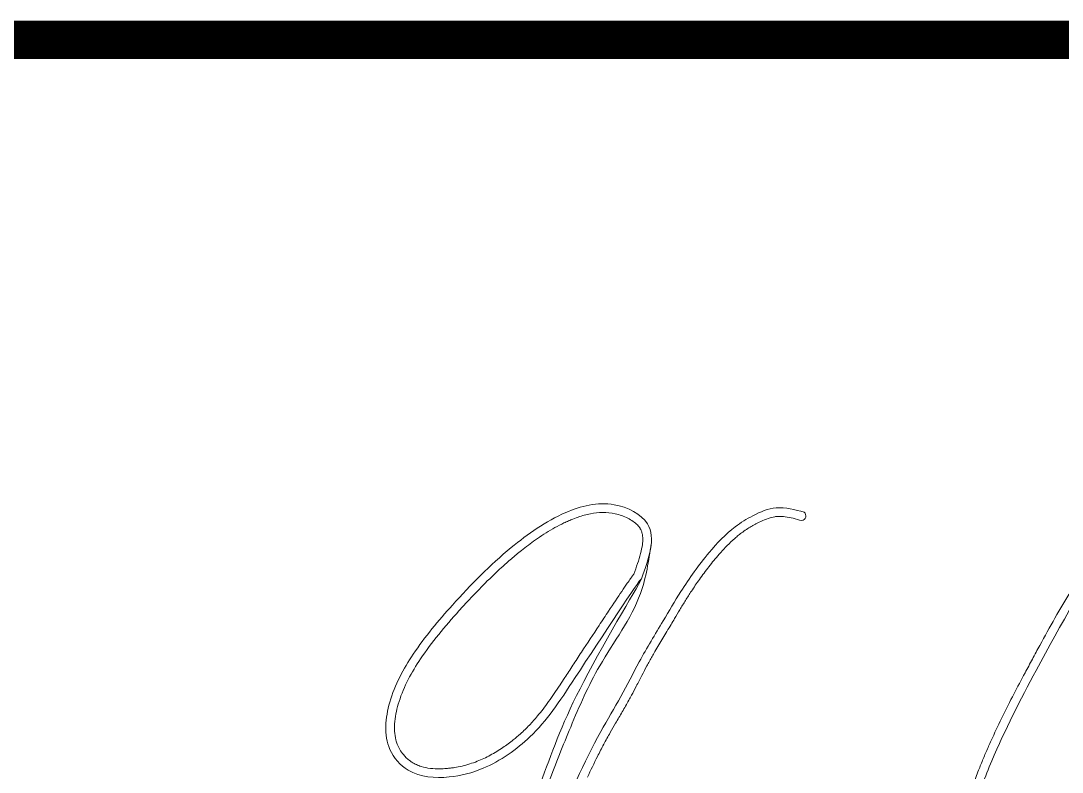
# Model space of a CAD drawing. Extents: x -1855204 to -1466800, y -1308584 to -996495.
# Drawn here: x -1775180 to -1774458, y -1122373 to -1121852 of the extents above; entities that cross this region are included whole.
import ezdxf

# ---------------------------------------------------------------- set-up
doc = ezdxf.new("R2010")
doc.units = 0
doc.header["$LTSCALE"] = 150
doc.layers.add('05.Text', color=253, linetype='Continuous', lineweight=18)
doc.layers.add('11.Khung bo', color=32, linetype='Continuous', lineweight=50)

# ---------------------------------------------------------------- blocks, each defined once
blk = doc.blocks.new('100')
at = {"layer": '05.Text', "color": 1}
blk.add_arc((1899970.97, -931204.17), 3.35, 279.12693, 49.47651, dxfattribs=at)
for points, knots in [([(1899973.15, -931201.62), (1899966.62, -931199.79), (1899954.33, -931196.34), (1899937.76, -931203.28), (1899921.49, -931213.35), (1899904.36, -931231.53), (1899888.23, -931254.13), (1899873.02, -931280.28), (1899858.29, -931304.27), (1899845.24, -931331.04), (1899822.9, -931367.05), (1899803.38, -931413.7), (1899787.04, -931444), (1899770.69, -931482.56), (1899769.67, -931436.21), (1899784.85, -931412.62), (1899814.53, -931392.63), (1899836.13, -931391.08), (1899852.28, -931394.57), (1899861.45, -931406.4), (1899863.47, -931422.28), (1899859.4, -931446.68), (1899853.14, -931470.8), (1899843.22, -931497.86), (1899834.8, -931518.2), (1899807.75, -931572.45), (1899849.04, -931495.28), (1899866.18, -931464.94), (1899878.88, -931438.58), (1899894.21, -931427.71), (1899906.57, -931426.8), (1899911.47, -931438.4), (1899909.89, -931450.23), (1899905.06, -931464.53), (1899897.86, -931483.88), (1899889.82, -931509.21), (1899883.47, -931532.12), (1899865.54, -931580.83), (1899892.36, -931515.05), (1899903.76, -931485.78), (1899917.21, -931460.8), (1899934.23, -931438.9), (1899958.31, -931433.42), (1899972.23, -931447.37), (1899972.9, -931463.92), (1899968.82, -931477.78), (1899965.26, -931493.05), (1899957.44, -931508.35), (1899946.05, -931551.49), (1899963.45, -931502.73), (1899973.54, -931479.77), (1899983.26, -931444.73), (1899999.7, -931421.16), (1900020.41, -931411.01), (1900037.61, -931414.05), (1900043.54, -931426.39), (1900043.18, -931438.14), (1900041.71, -931451.31), (1900039.69, -931464.35), (1900036.61, -931477.61), (1900032.93, -931488.38), (1900028.56, -931500.25), (1900022.73, -931514.43), (1900006.44, -931554.31), (1900038.69, -931495.62), (1900053.34, -931468.14), (1900075.97, -931425.54), (1900096.28, -931404.59), (1900119.05, -931392.62), (1900135.85, -931407.24), (1900134.79, -931429.19), (1900128.52, -931452.27), (1900118.09, -931472.71), (1900112.72, -931490.74), (1900104.32, -931503.64), (1900097.52, -931512.55), (1900082.84, -931521.97), (1900083.05, -931497.15), (1900082.49, -931478.92), (1900087.37, -931446.88), (1900090.3, -931411.69), (1900108.01, -931364.28), (1900141.06, -931300.76), (1900188.14, -931216.35), (1900258.35, -931141.56), (1900328.88, -931083.96), (1900390.51, -931028.52), (1900462.75, -930995.75), (1900527.53, -930963.99), (1900585.02, -930952.25), (1900634.03, -930953.84), (1900660.68, -930993.04), (1900653.12, -931043.77), (1900622.75, -931100.17), (1900584.4, -931174.06), (1900521.53, -931236.01), (1900460.55, -931308.09), (1900390.91, -931375.32), (1900300.49, -931445.48), (1900212.54, -931523.44), (1900117.68, -931598.54), (1900022.21, -931665.14), (1899919.45, -931735.83), (1899858.98, -931775.17), (1899777.38, -931844.14), (1899852.35, -931830.19), (1899892.81, -931817.09), (1899947.52, -931794.8), (1900034.67, -931760.24), (1900143.56, -931709.48), (1900290.87, -931663.07), (1900443.61, -931613.6), (1900590.68, -931564.76), (1900725.1, -931539.79), (1900843.06, -931517.34), (1900958.13, -931494.97), (1901070.9, -931491.78), (1901140.74, -931484.08), (1901176.33, -931480.16)], [0, 0, 0, 0, 19.742736, 37.133711, 51.551109, 77.355177, 111.043228, 134.8749, 168.044937, 195.531963, 223.83206, 296.579604, 334.006538, 354.862187, 374.114917, 422.887411, 452.068937, 474.719362, 486.70833, 499.788035, 516.471079, 533.408581, 573.712401, 591.872122, 617.766461, 649.305708, 711.400313, 744.882204, 779.031282, 791.720508, 801.10504, 810.905666, 823.841208, 837.146436, 855.839349, 886.372303, 913.743024, 937.882632, 993.135332, 1012.578644, 1046.559001, 1074.358066, 1094.38071, 1111.558876, 1125.489315, 1142.037403, 1155.384571, 1170.812574, 1201.849995, 1226.568972, 1266.374313, 1298.841021, 1330.027806, 1350.1848, 1365.448368, 1376.030322, 1387.990701, 1400.504845, 1415.805625, 1427.557431, 1441.212789, 1450.201596, 1464.583471, 1494.495999, 1521.199494, 1587.987784, 1627.792367, 1655.66996, 1679.533207, 1692.164413, 1714.474488, 1740.036894, 1764.968925, 1782.60841, 1796.472323, 1809.830826, 1819.292283, 1836.233739, 1857.253702, 1884.806496, 1928.743175, 1964.457309, 2034.976788, 2144.109914, 2252.814524, 2339.891273, 2418.018128, 2499.388796, 2576.721957, 2632.226097, 2677.858721, 2710.777511, 2760.683591, 2822.385174, 2904.062327, 3008.271093, 3084.765208, 3187.609521, 3297.787944, 3427.826967, 3540.554364, 3658.919114, 3783.110455, 3891.383702, 3938.835148, 3988.246142, 4029.992376, 4088.279873, 4157.519033, 4314.85278, 4446.156677, 4620.795453, 4796.781347, 4910.081883, 5030.401018, 5157.390076, 5260.768552, 5368.159844, 5368.159844, 5368.159844, 5368.159844]), ([(1900087.29, -931405.98), (1900088.31, -931401.96), (1900089.49, -931397.98), (1900092, -931390.38), (1900093.32, -931386.74), (1900095.74, -931380.44), (1900096.83, -931377.75), (1900099.03, -931372.44), (1900100.15, -931369.82), (1900102.43, -931364.6), (1900103.6, -931362), (1900107.14, -931354.25), (1900109.58, -931349.14), (1900117.07, -931333.91), (1900122.29, -931323.92), (1900129.29, -931310.77), (1900131, -931307.57), (1900134.45, -931301.16), (1900136.18, -931297.96), (1900141.41, -931288.36), (1900144.94, -931281.97), (1900155.77, -931262.91), (1900163.27, -931250.33), (1900175.57, -931231.42), (1900180.02, -931224.88), (1900187.33, -931214.7), (1900190.09, -931210.98), (1900195.71, -931203.64), (1900198.58, -931200.01), (1900207.32, -931189.25), (1900213.36, -931182.23), (1900231.96, -931161.66), (1900245.04, -931148.57), (1900262.96, -931131.93), (1900267.43, -931127.89), (1900276.42, -931119.9), (1900280.95, -931115.95), (1900294.58, -931104.21), (1900303.73, -931096.49), (1900317.61, -931084.72), (1900322.37, -931080.68), (1900331.83, -931072.54), (1900336.56, -931068.43), (1900350.72, -931056.24), (1900360.23, -931048.19), (1900373.32, -931038.16), (1900376.54, -931035.76), (1900382.69, -931031.38), (1900385.6, -931029.38), (1900394.3, -931023.64), (1900400.18, -931020.1), (1900417.55, -931010.28), (1900429.27, -931004.47), (1900447.07, -930995.97), (1900453.11, -930993.14), (1900461.17, -930989.34), (1900463.22, -930988.37), (1900467.32, -930986.43), (1900469.37, -930985.46), (1900475.53, -930982.54), (1900479.64, -930980.6), (1900492.04, -930974.85), (1900500.36, -930971.11), (1900513.98, -930965.52), (1900519.21, -930963.5), (1900528.49, -930960.19), (1900532.53, -930958.86), (1900540.66, -930956.38), (1900544.75, -930955.25), (1900557.16, -930952.16), (1900565.6, -930950.54), (1900577.33, -930948.98), (1900580.41, -930948.63), (1900585.17, -930948.2), (1900586.83, -930948.07), (1900590, -930947.85), (1900591.52, -930947.75), (1900594.58, -930947.61), (1900596.13, -930947.55), (1900600.78, -930947.46), (1900603.91, -930947.49), (1900610.81, -930947.89), (1900614.58, -930948.31), (1900622.02, -930949.75), (1900625.69, -930950.77), (1900630.75, -930952.81), (1900632.25, -930953.5), (1900634.84, -930954.85), (1900635.94, -930955.48), (1900637.88, -930956.72), (1900638.73, -930957.3), (1900640.38, -930958.51), (1900641.19, -930959.15), (1900643.55, -930961.13), (1900645.04, -930962.55), (1900649.14, -930966.94), (1900651.53, -930970.14), (1900655.63, -930976.92), (1900657.35, -930980.51), (1900659.26, -930985.69), (1900659.75, -930987.2), (1900660.61, -930990.23), (1900660.98, -930991.76), (1900661.91, -930996.34), (1900662.31, -930999.41), (1900662.83, -931007.32), (1900662.67, -931012.15), (1900661.65, -931021.69), (1900660.78, -931026.4), (1900659.09, -931033.49), (1900658.43, -931035.95), (1900656.87, -931041.25), (1900655.95, -931044.08), (1900654, -931049.68), (1900652.96, -931052.43), (1900649.69, -931060.59), (1900647.31, -931065.88), (1900642.99, -931074.92), (1900641.09, -931078.7), (1900637.44, -931085.78), (1900635.7, -931089.08), (1900633.06, -931094.08), (1900632.15, -931095.78), (1900629.52, -931100.76), (1900627.78, -931104.05), (1900622.54, -931113.93), (1900619.01, -931120.53), (1900612.56, -931132.19), (1900609.69, -931137.27), (1900604.02, -931146.87), (1900601.25, -931151.4), (1900596.21, -931159.26), (1900593.99, -931162.61), (1900590.04, -931168.3), (1900588.36, -931170.66), (1900584.93, -931175.32), (1900583.19, -931177.62), (1900577.88, -931184.46), (1900574.24, -931188.93), (1900563.09, -931202.13), (1900555.36, -931210.64), (1900539.76, -931227.46), (1900531.89, -931235.75), (1900521.89, -931246.59), (1900519.61, -931249.08), (1900515.08, -931254.1), (1900512.82, -931256.61), (1900506.06, -931264.19), (1900501.58, -931269.27), (1900488.12, -931284.53), (1900479.13, -931294.73), (1900460.61, -931314.8), (1900451.12, -931324.63), (1900435.05, -931340.55), (1900428.6, -931346.76), (1900416.31, -931358.26), (1900410.49, -931363.58), (1900400.14, -931372.81), (1900395.62, -931376.76), (1900386.53, -931384.57), (1900381.96, -931388.43), (1900368.19, -931399.94), (1900358.93, -931407.48), (1900343.65, -931419.84), (1900337.65, -931424.68), (1900326.73, -931433.52), (1900321.8, -931437.51), (1900313.02, -931444.7), (1900309.14, -931447.89), (1900301.42, -931454.31), (1900297.56, -931457.54), (1900286.03, -931467.25), (1900278.37, -931473.77), (1900255.43, -931493.4), (1900240.16, -931506.58), (1900219.48, -931524.08), (1900214.21, -931528.5), (1900203.64, -931537.3), (1900198.33, -931541.68), (1900182.33, -931554.73), (1900171.59, -931563.34), (1900153.72, -931577.34), (1900146.64, -931582.82), (1900133.33, -931592.97), (1900127.11, -931597.65), (1900108.56, -931611.44), (1900096.2, -931620.41), (1900077.7, -931633.6), (1900071.65, -931637.88), (1900053.39, -931650.73), (1900041.09, -931659.28), (1900022.83, -931671.93), (1900017.01, -931675.96), (1900005.35, -931684.02), (1899999.5, -931688.06), (1899981.98, -931700.12), (1899970.36, -931708.1), (1899955.28, -931718.39), (1899951.56, -931720.92), (1899940.53, -931728.41), (1899933.34, -931733.28), (1899924.3, -931739.35), (1899922.23, -931740.74), (1899918.15, -931743.47), (1899916.13, -931744.82), (1899910.1, -931748.86), (1899906.13, -931751.52), (1899891.53, -931761.42), (1899880.82, -931768.85), (1899866.59, -931779.37), (1899864.29, -931781.09), (1899857.24, -931786.41), (1899852.33, -931790.19), (1899845.2, -931795.8), (1899843.21, -931797.38), (1899839.62, -931800.24), (1899838.04, -931801.51), (1899833.2, -931805.41), (1899829.88, -931808.12), (1899823.43, -931813.54), (1899820.3, -931816.24), (1899815.66, -931820.49), (1899813.98, -931822.1), (1899811.26, -931824.85), (1899810.17, -931826.03), (1899808.5, -931827.96), (1899807.86, -931828.76), (1899807.22, -931829.63), (1899807.11, -931829.79), (1899807.01, -931829.94)], [9.932308, 9.932308, 9.932308, 9.932308, 9.994305, 9.994305, 10.052177, 10.052177, 10.095805, 10.095805, 10.139102, 10.139102, 10.182399, 10.182399, 10.268993, 10.268993, 10.44218, 10.44218, 10.498135, 10.498135, 10.55409, 10.55409, 10.665999, 10.665999, 10.889818, 10.889818, 11.010392, 11.010392, 11.080811, 11.080811, 11.151229, 11.151229, 11.292066, 11.292066, 11.573739, 11.573739, 11.666039, 11.666039, 11.75834, 11.75834, 11.94294, 11.94294, 12.039311, 12.039311, 12.135682, 12.135682, 12.325564, 12.325564, 12.386678, 12.386678, 12.440219, 12.440219, 12.544625, 12.544625, 12.744071, 12.744071, 12.846142, 12.846142, 12.880888, 12.880888, 12.915633, 12.915633, 12.985124, 12.985124, 13.124105, 13.124105, 13.209572, 13.209572, 13.274394, 13.274394, 13.339216, 13.339216, 13.46886, 13.46886, 13.514601, 13.514601, 13.538697, 13.538697, 13.56059, 13.56059, 13.582484, 13.582484, 13.626272, 13.626272, 13.679136, 13.679136, 13.732, 13.732, 13.754699, 13.754699, 13.772004, 13.772004, 13.785881, 13.785881, 13.799757, 13.799757, 13.82751, 13.82751, 13.880934, 13.880934, 13.934358, 13.934358, 13.955979, 13.955979, 13.9776, 13.9776, 14.020842, 14.020842, 14.089023, 14.089023, 14.157205, 14.157205, 14.193878, 14.193878, 14.237676, 14.237676, 14.281474, 14.281474, 14.36907, 14.36907, 14.433642, 14.433642, 14.490996, 14.490996, 14.520743, 14.520743, 14.578049, 14.578049, 14.692662, 14.692662, 14.781669, 14.781669, 14.862471, 14.862471, 14.923598, 14.923598, 14.967537, 14.967537, 15.011475, 15.011475, 15.099352, 15.099352, 15.275105, 15.275105, 15.450859, 15.450859, 15.503215, 15.503215, 15.555571, 15.555571, 15.660283, 15.660283, 15.869707, 15.869707, 16.07913, 16.07913, 16.21629, 16.21629, 16.337034, 16.337034, 16.428956, 16.428956, 16.520877, 16.520877, 16.70472, 16.70472, 16.823775, 16.823775, 16.921768, 16.921768, 16.999562, 16.999562, 17.077356, 17.077356, 17.232944, 17.232944, 17.54412, 17.54412, 17.64977, 17.64977, 17.755419, 17.755419, 17.966718, 17.966718, 18.104528, 18.104528, 18.224918, 18.224918, 18.462461, 18.462461, 18.577225, 18.577225, 18.806754, 18.806754, 18.912784, 18.912784, 19.018815, 19.018815, 19.230876, 19.230876, 19.301098, 19.301098, 19.441541, 19.441541, 19.483623, 19.483623, 19.525704, 19.525704, 19.609867, 19.609867, 19.834477, 19.834477, 19.876717, 19.876717, 19.961196, 19.961196, 19.992902, 19.992902, 20.017314, 20.017314, 20.066138, 20.066138, 20.114962, 20.114962, 20.146266, 20.146266, 20.171733, 20.171733, 20.191773, 20.191773, 20.19627, 20.19627, 20.19627, 20.19627]), ([(1899859.27, -931248.14), (1899864.47, -931233.9), (1899873.27, -931209.78), (1899837.22, -931191.8), (1899801.92, -931201.31), (1899763.99, -931227.78), (1899729.77, -931262.75), (1899699.76, -931298.34), (1899681.65, -931331.82), (1899678.25, -931364.46), (1899697.59, -931386.58), (1899723.85, -931388.38), (1899753.66, -931380.64), (1899787.34, -931356.61), (1899814.34, -931315.11), (1899885.37, -931207.04), (1899812.48, -931325.89), (1899787.25, -931395.7), (1899757.1, -931478.06), (1899732.48, -931549.14), (1899710.38, -931597.8), (1899688.91, -931637.06), (1899657.09, -931659.3), (1899624.39, -931647.22), (1899617.33, -931606.38), (1899616.99, -931560.26), (1899631.89, -931515.06), (1899650.14, -931479.83), (1899678, -931472.97), (1899700.47, -931475.33), (1899713.39, -931489.27), (1899719.74, -931509.44), (1899713.91, -931533.63), (1899698.59, -931563.65), (1899673.32, -931594.53), (1899636.82, -931616.21), (1899601.32, -931638.1), (1899561.78, -931645.6), (1899511.61, -931653.29), (1899497.01, -931604.37), (1899519.32, -931584.66), (1899537, -931583.52), (1899548.11, -931589.03), (1899557.88, -931599.35), (1899559.15, -931616.75), (1899552.93, -931639.34), (1899525.8, -931653.74), (1899491.59, -931658.2), (1899466.68, -931653.74), (1899453.9, -931651.44)], [0, 0, 0, 0, 38.670104, 65.484997, 99.918472, 145.221215, 202.654639, 246.623521, 284.062316, 317.023319, 336.35608, 365.41387, 389.829476, 429.273281, 481.647948, 564.672705, 647.078639, 720.459301, 833.567854, 894.344822, 948.709993, 992.861296, 1029.599615, 1052.307487, 1084.056574, 1142.355658, 1192.837078, 1227.206014, 1253.140932, 1273.661563, 1292.004002, 1306.298243, 1335.831736, 1362.990206, 1407.966333, 1452.62675, 1490.199776, 1530.609313, 1577.650589, 1617.873406, 1642.52542, 1656.053096, 1668.869785, 1678.521365, 1697.40059, 1717.851554, 1745.521332, 1782.211018, 1820.89636, 1820.89636, 1820.89636, 1820.89636]), ([(1899853.99, -931244.9), (1899854.9, -931242.38), (1899855.8, -931239.91), (1899857.41, -931235.1), (1899858.13, -931232.76), (1899859.3, -931228.31), (1899859.73, -931226.19), (1899860.18, -931222.75), (1899860.26, -931221.37), (1899860.21, -931218.81), (1899860.08, -931217.64), (1899859.66, -931215.76), (1899859.42, -931215.01), (1899858.94, -931213.9), (1899858.74, -931213.52), (1899858.4, -931212.92), (1899858.27, -931212.71), (1899857.97, -931212.27), (1899857.81, -931212.05), (1899857.3, -931211.39), (1899856.91, -931210.94), (1899855.66, -931209.65), (1899854.66, -931208.81), (1899852.41, -931207.22), (1899851.15, -931206.47), (1899848.45, -931205.11), (1899847.01, -931204.5), (1899844.05, -931203.45), (1899842.52, -931203.01), (1899838.06, -931202), (1899835.16, -931201.7), (1899829.38, -931201.72), (1899826.51, -931202.04), (1899820.75, -931203.17), (1899817.87, -931203.98), (1899813.33, -931205.57), (1899811.66, -931206.22), (1899808.91, -931207.38), (1899807.83, -931207.86), (1899805.67, -931208.85), (1899804.6, -931209.36), (1899801.42, -931210.95), (1899799.32, -931212.07), (1899793.12, -931215.61), (1899789.09, -931218.21), (1899781.84, -931223.31), (1899778.6, -931225.77), (1899773.03, -931230.22), (1899770.68, -931232.17), (1899766.06, -931236.14), (1899763.77, -931238.16), (1899757.01, -931244.33), (1899752.61, -931248.58), (1899745.19, -931256.09), (1899742.13, -931259.29), (1899736.62, -931265.19), (1899734.17, -931267.87), (1899726.86, -931275.99), (1899722.1, -931281.46), (1899713.04, -931292.64), (1899708.74, -931298.34), (1899701.64, -931308.92), (1899698.74, -931313.71), (1899693.67, -931323.6), (1899691.5, -931328.7), (1899689.11, -931336.34), (1899688.48, -931338.67), (1899687.46, -931343.33), (1899687.08, -931345.66), (1899686.62, -931350.25), (1899686.55, -931352.5), (1899686.79, -931356.84), (1899687.09, -931358.93), (1899687.85, -931361.93), (1899688.17, -931362.93), (1899688.79, -931364.55), (1899689.06, -931365.18), (1899689.67, -931366.43), (1899690, -931367.04), (1899691.08, -931368.87), (1899691.9, -931370.04), (1899694.08, -931372.67), (1899695.52, -931374.05), (1899697.61, -931375.67), (1899698.17, -931376.06), (1899699.25, -931376.76), (1899699.76, -931377.07), (1899700.81, -931377.64), (1899701.35, -931377.91), (1899703, -931378.66), (1899704.15, -931379.09), (1899707.35, -931380.07), (1899709.48, -931380.5), (1899713.91, -931381.03), (1899716.22, -931381.13), (1899720.01, -931381.07), (1899721.49, -931380.99), (1899723.9, -931380.79), (1899724.84, -931380.69), (1899726.7, -931380.47), (1899727.62, -931380.34), (1899730.37, -931379.91), (1899732.17, -931379.56), (1899737.53, -931378.3), (1899741.02, -931377.2), (1899746, -931375.24), (1899747.54, -931374.57), (1899750.6, -931373.14), (1899752.12, -931372.37), (1899756.63, -931369.94), (1899759.58, -931368.13), (1899764.94, -931364.5), (1899767.38, -931362.69), (1899771.42, -931359.46), (1899773.07, -931358.06), (1899775.77, -931355.63), (1899776.85, -931354.63), (1899778.95, -931352.6), (1899779.97, -931351.57), (1899782.95, -931348.47), (1899784.83, -931346.35), (1899789.31, -931340.98), (1899791.84, -931337.65), (1899797, -931330.44), (1899799.61, -931326.56), (1899803.5, -931320.7), (1899804.61, -931319), (1899806.65, -931315.89), (1899807.56, -931314.49), (1899809.43, -931311.64), (1899810.38, -931310.18), (1899813.3, -931305.73), (1899815.31, -931302.66), (1899821.45, -931293.31), (1899825.66, -931286.9), (1899831.98, -931277.33), (1899834.18, -931274), (1899839.7, -931265.68), (1899842.86, -931260.95), (1899846.97, -931254.87), (1899848.25, -931252.97), (1899850.27, -931250.05), (1899851.05, -931248.92), (1899852.15, -931247.37), (1899852.53, -931246.83), (1899853.12, -931246.02), (1899853.35, -931245.71), (1899853.71, -931245.24), (1899853.85, -931245.07), (1899853.99, -931244.9)], [0.005443, 0.005443, 0.005443, 0.005443, 0.040698, 0.040698, 0.075952, 0.075952, 0.111206, 0.111206, 0.137788, 0.137788, 0.16437, 0.16437, 0.184956, 0.184956, 0.196362, 0.196362, 0.203099, 0.203099, 0.209836, 0.209836, 0.22331, 0.22331, 0.249214, 0.249214, 0.275118, 0.275118, 0.301022, 0.301022, 0.326926, 0.326926, 0.37711, 0.37711, 0.427293, 0.427293, 0.477477, 0.477477, 0.506764, 0.506764, 0.525936, 0.525936, 0.545108, 0.545108, 0.583452, 0.583452, 0.660139, 0.660139, 0.724555, 0.724555, 0.772555, 0.772555, 0.820556, 0.820556, 0.916557, 0.916557, 0.985811, 0.985811, 1.042345, 1.042345, 1.155412, 1.155412, 1.26848, 1.26848, 1.358918, 1.358918, 1.449357, 1.449357, 1.487802, 1.487802, 1.526247, 1.526247, 1.564692, 1.564692, 1.603137, 1.603137, 1.623086, 1.623086, 1.63631, 1.63631, 1.649535, 1.649535, 1.675984, 1.675984, 1.712612, 1.712612, 1.725691, 1.725691, 1.737207, 1.737207, 1.748724, 1.748724, 1.771757, 1.771757, 1.810183, 1.810183, 1.848609, 1.848609, 1.872713, 1.872713, 1.888027, 1.888027, 1.903342, 1.903342, 1.933971, 1.933971, 1.995229, 1.995229, 2.022828, 2.022828, 2.050427, 2.050427, 2.105624, 2.105624, 2.154178, 2.154178, 2.189673, 2.189673, 2.214581, 2.214581, 2.23949, 2.23949, 2.289306, 2.289306, 2.360764, 2.360764, 2.432222, 2.432222, 2.460106, 2.460106, 2.48167, 2.48167, 2.503235, 2.503235, 2.546364, 2.546364, 2.632622, 2.632622, 2.680572, 2.680572, 2.758285, 2.758285, 2.799256, 2.799256, 2.831126, 2.831126, 2.850795, 2.850795, 2.865212, 2.865212, 2.87477, 2.87477, 2.87477, 2.87477]), ([(1899853.99, -931244.9), (1899854.9, -931242.38), (1899855.8, -931239.91), (1899857.41, -931235.1), (1899858.13, -931232.76), (1899859.3, -931228.31), (1899859.73, -931226.19), (1899860.18, -931222.75), (1899860.26, -931221.37), (1899860.21, -931218.81), (1899860.08, -931217.64), (1899859.66, -931215.76), (1899859.42, -931215.01), (1899858.94, -931213.9), (1899858.74, -931213.52), (1899858.4, -931212.92), (1899858.27, -931212.71), (1899857.97, -931212.27), (1899857.81, -931212.05), (1899857.3, -931211.39), (1899856.91, -931210.94), (1899855.66, -931209.65), (1899854.66, -931208.81), (1899852.41, -931207.22), (1899851.15, -931206.47), (1899848.45, -931205.11), (1899847.01, -931204.5), (1899844.05, -931203.45), (1899842.52, -931203.01), (1899838.06, -931202), (1899835.16, -931201.7), (1899829.38, -931201.72), (1899826.51, -931202.04), (1899820.75, -931203.17), (1899817.87, -931203.98), (1899813.33, -931205.57), (1899811.66, -931206.22), (1899808.91, -931207.38), (1899807.83, -931207.86), (1899805.67, -931208.85), (1899804.6, -931209.36), (1899801.42, -931210.95), (1899799.32, -931212.07), (1899793.12, -931215.61), (1899789.09, -931218.21), (1899781.84, -931223.31), (1899778.6, -931225.77), (1899773.03, -931230.22), (1899770.68, -931232.17), (1899766.06, -931236.14), (1899763.77, -931238.16), (1899757.01, -931244.33), (1899752.61, -931248.58), (1899745.19, -931256.09), (1899742.13, -931259.29), (1899736.62, -931265.19), (1899734.17, -931267.87), (1899726.86, -931275.99), (1899722.1, -931281.46), (1899713.04, -931292.64), (1899708.74, -931298.34), (1899701.64, -931308.92), (1899698.74, -931313.71), (1899693.67, -931323.6), (1899691.5, -931328.7), (1899689.11, -931336.34), (1899688.48, -931338.67), (1899687.46, -931343.33), (1899687.08, -931345.66), (1899686.62, -931350.25), (1899686.55, -931352.5), (1899686.79, -931356.84), (1899687.09, -931358.93), (1899687.85, -931361.93), (1899688.17, -931362.93), (1899688.79, -931364.55), (1899689.06, -931365.18), (1899689.67, -931366.43), (1899690, -931367.04), (1899691.08, -931368.87), (1899691.9, -931370.04), (1899694.08, -931372.67), (1899695.52, -931374.05), (1899697.61, -931375.67), (1899698.17, -931376.06), (1899699.25, -931376.76), (1899699.76, -931377.07), (1899700.81, -931377.64), (1899701.35, -931377.91), (1899703, -931378.66), (1899704.15, -931379.09), (1899707.35, -931380.07), (1899709.48, -931380.5), (1899713.91, -931381.03), (1899716.22, -931381.13), (1899720.01, -931381.07), (1899721.49, -931380.99), (1899723.9, -931380.79), (1899724.84, -931380.69), (1899726.7, -931380.47), (1899727.62, -931380.34), (1899730.37, -931379.91), (1899732.17, -931379.56), (1899737.53, -931378.3), (1899741.02, -931377.2), (1899746, -931375.24), (1899747.54, -931374.57), (1899750.6, -931373.14), (1899752.12, -931372.37), (1899756.63, -931369.94), (1899759.58, -931368.13), (1899764.94, -931364.5), (1899767.38, -931362.69), (1899771.42, -931359.46), (1899773.07, -931358.06), (1899775.77, -931355.63), (1899776.85, -931354.63), (1899778.95, -931352.6), (1899779.97, -931351.57), (1899782.95, -931348.47), (1899784.83, -931346.35), (1899789.31, -931340.98), (1899791.84, -931337.65), (1899797, -931330.44), (1899799.61, -931326.56), (1899803.5, -931320.7), (1899804.61, -931319), (1899806.65, -931315.89), (1899807.56, -931314.49), (1899809.43, -931311.64), (1899810.38, -931310.18), (1899813.3, -931305.73), (1899815.31, -931302.66), (1899821.45, -931293.31), (1899825.66, -931286.9), (1899831.98, -931277.33), (1899834.18, -931274), (1899839.7, -931265.68), (1899842.86, -931260.95), (1899846.97, -931254.87), (1899848.25, -931252.97), (1899850.27, -931250.05), (1899851.05, -931248.92), (1899852.15, -931247.37), (1899852.53, -931246.83), (1899853.12, -931246.02), (1899853.35, -931245.71), (1899853.71, -931245.24), (1899853.85, -931245.07), (1899853.99, -931244.9)], [0.005443, 0.005443, 0.005443, 0.005443, 0.040698, 0.040698, 0.075952, 0.075952, 0.111206, 0.111206, 0.137788, 0.137788, 0.16437, 0.16437, 0.184956, 0.184956, 0.196362, 0.196362, 0.203099, 0.203099, 0.209836, 0.209836, 0.22331, 0.22331, 0.249214, 0.249214, 0.275118, 0.275118, 0.301022, 0.301022, 0.326926, 0.326926, 0.37711, 0.37711, 0.427293, 0.427293, 0.477477, 0.477477, 0.506764, 0.506764, 0.525936, 0.525936, 0.545108, 0.545108, 0.583452, 0.583452, 0.660139, 0.660139, 0.724555, 0.724555, 0.772555, 0.772555, 0.820556, 0.820556, 0.916557, 0.916557, 0.985811, 0.985811, 1.042345, 1.042345, 1.155412, 1.155412, 1.26848, 1.26848, 1.358918, 1.358918, 1.449357, 1.449357, 1.487802, 1.487802, 1.526247, 1.526247, 1.564692, 1.564692, 1.603137, 1.603137, 1.623086, 1.623086, 1.63631, 1.63631, 1.649535, 1.649535, 1.675984, 1.675984, 1.712612, 1.712612, 1.725691, 1.725691, 1.737207, 1.737207, 1.748724, 1.748724, 1.771757, 1.771757, 1.810183, 1.810183, 1.848609, 1.848609, 1.872713, 1.872713, 1.888027, 1.888027, 1.903342, 1.903342, 1.933971, 1.933971, 1.995229, 1.995229, 2.022828, 2.022828, 2.050427, 2.050427, 2.105624, 2.105624, 2.154178, 2.154178, 2.189673, 2.189673, 2.214581, 2.214581, 2.23949, 2.23949, 2.289306, 2.289306, 2.360764, 2.360764, 2.432222, 2.432222, 2.460106, 2.460106, 2.48167, 2.48167, 2.503235, 2.503235, 2.546364, 2.546364, 2.632622, 2.632622, 2.680572, 2.680572, 2.758285, 2.758285, 2.799256, 2.799256, 2.831126, 2.831126, 2.850795, 2.850795, 2.865212, 2.865212, 2.87477, 2.87477, 2.87477, 2.87477]), ([(1899971.5, -931207.47), (1899969.41, -931206.88), (1899967.38, -931206.31), (1899963.47, -931205.36), (1899961.6, -931204.98), (1899958.41, -931204.56), (1899957.07, -931204.47), (1899955.36, -931204.49), (1899954.95, -931204.5), (1899954.22, -931204.55), (1899953.9, -931204.58), (1899953.24, -931204.66), (1899952.91, -931204.7), (1899951.9, -931204.87), (1899951.22, -931205.01), (1899948.9, -931205.58), (1899947.21, -931206.15), (1899943.78, -931207.55), (1899942.03, -931208.38), (1899939.73, -931209.58), (1899939.16, -931209.88), (1899938.03, -931210.49), (1899937.48, -931210.8), (1899935.83, -931211.74), (1899934.75, -931212.39), (1899932.47, -931213.84), (1899931.28, -931214.64), (1899929.17, -931216.16), (1899928.23, -931216.87), (1899926.38, -931218.34), (1899925.47, -931219.1), (1899922.76, -931221.46), (1899921.01, -931223.13), (1899917.35, -931226.84), (1899915.47, -931228.9), (1899912.4, -931232.42), (1899911.19, -931233.85), (1899908.82, -931236.74), (1899907.65, -931238.2), (1899904.21, -931242.61), (1899901.99, -931245.6), (1899897.93, -931251.33), (1899896.08, -931254.06), (1899892.88, -931258.94), (1899891.51, -931261.09), (1899888.82, -931265.43), (1899887.49, -931267.63), (1899884.93, -931271.89), (1899883.71, -931273.95), (1899881.67, -931277.4), (1899880.86, -931278.77), (1899879.09, -931281.74), (1899878.14, -931283.33), (1899876.24, -931286.5), (1899875.3, -931288.08), (1899872.46, -931292.82), (1899870.59, -931295.97), (1899867.47, -931301.34), (1899866.2, -931303.56), (1899864.35, -931306.88), (1899863.74, -931307.98), (1899861.94, -931311.29), (1899860.76, -931313.53), (1899858.3, -931318.25), (1899857.02, -931320.74), (1899854.62, -931325.38), (1899853.5, -931327.53), (1899851.74, -931330.82), (1899851.12, -931331.96), (1899849.74, -931334.48), (1899848.98, -931335.85), (1899847.44, -931338.56), (1899846.66, -931339.9), (1899844.33, -931343.91), (1899842.77, -931346.56), (1899839.96, -931351.38), (1899838.7, -931353.55), (1899836.7, -931357.08), (1899835.94, -931358.44), (1899834.44, -931361.18), (1899833.7, -931362.56), (1899831.49, -931366.74), (1899830.03, -931369.57), (1899826.22, -931377.18), (1899823.89, -931382.01), (1899821.62, -931386.83)], [0, 0, 0, 0, 0.032586, 0.032586, 0.065172, 0.065172, 0.090761, 0.090761, 0.098996, 0.098996, 0.105686, 0.105686, 0.112375, 0.112375, 0.125755, 0.125755, 0.157442, 0.157442, 0.18913, 0.18913, 0.199543, 0.199543, 0.209956, 0.209956, 0.230782, 0.230782, 0.254806, 0.254806, 0.274641, 0.274641, 0.294477, 0.294477, 0.334148, 0.334148, 0.378886, 0.378886, 0.408387, 0.408387, 0.437888, 0.437888, 0.49689, 0.49689, 0.548882, 0.548882, 0.588992, 0.588992, 0.629101, 0.629101, 0.666291, 0.666291, 0.690868, 0.690868, 0.71934, 0.71934, 0.747813, 0.747813, 0.804759, 0.804759, 0.844746, 0.844746, 0.864486, 0.864486, 0.903965, 0.903965, 0.9472, 0.9472, 0.984187, 0.984187, 1.004004, 1.004004, 1.027799, 1.027799, 1.051594, 1.051594, 1.099183, 1.099183, 1.13811, 1.13811, 1.162176, 1.162176, 1.186242, 1.186242, 1.234374, 1.234374, 1.314649, 1.314649, 1.314649, 1.314649]), ([(1899766.02, -931473.58), (1899770.37, -931460.16), (1899779.44, -931432.24), (1899793.69, -931391.51), (1899810.45, -931349.93), (1899829.86, -931305.05), (1899859.71, -931266.8), (1899864.39, -931235.51), (1899866.17, -931223.61)], [0, 0, 0, 0, 42.331306, 88.066629, 129.425587, 176.77418, 234.846683, 270.509348, 270.509348, 270.509348, 270.509348])]:
    blk.add_open_spline(points, degree=3, knots=knots, dxfattribs=at)
at = {"layer": '11.Khung bo', "const_width": 26.67}
blk.add_lwpolyline([(1896212.63, -937871.04), (1901212.58, -937871.04), (1901212.58, -930871.1), (1896212.63, -930871.1)], close=True, dxfattribs=at)

msp = doc.modelspace()

# ---------------------------------------------------------------- block references
at = {"layer": '05.Text', "xscale": 0.991454545641318, "yscale": 0.991454545641318, "zscale": 0.9914545456793755}
msp.add_blockref('100', (-3658373.86, -198948.83), dxfattribs=at)

doc.saveas('drawing.dxf')
